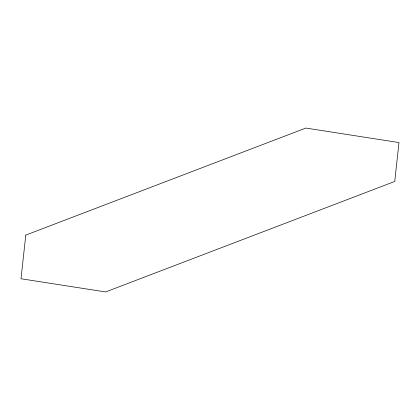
<?xml version="1.0" encoding="UTF-8"?>
<svg xmlns="http://www.w3.org/2000/svg" width="420" height="420" viewBox="0 0 420 420"><rect width="100%" height="100%" fill="white"/><g stroke="black" fill="none" stroke-linecap="round" stroke-linejoin="round"><path stroke-width="0.63" d="M25.788 235.09L21 278.754L105.646 291.937L394.737 181.456L399 142.569L305.839 128.063L25.788 235.09"/></g></svg>
